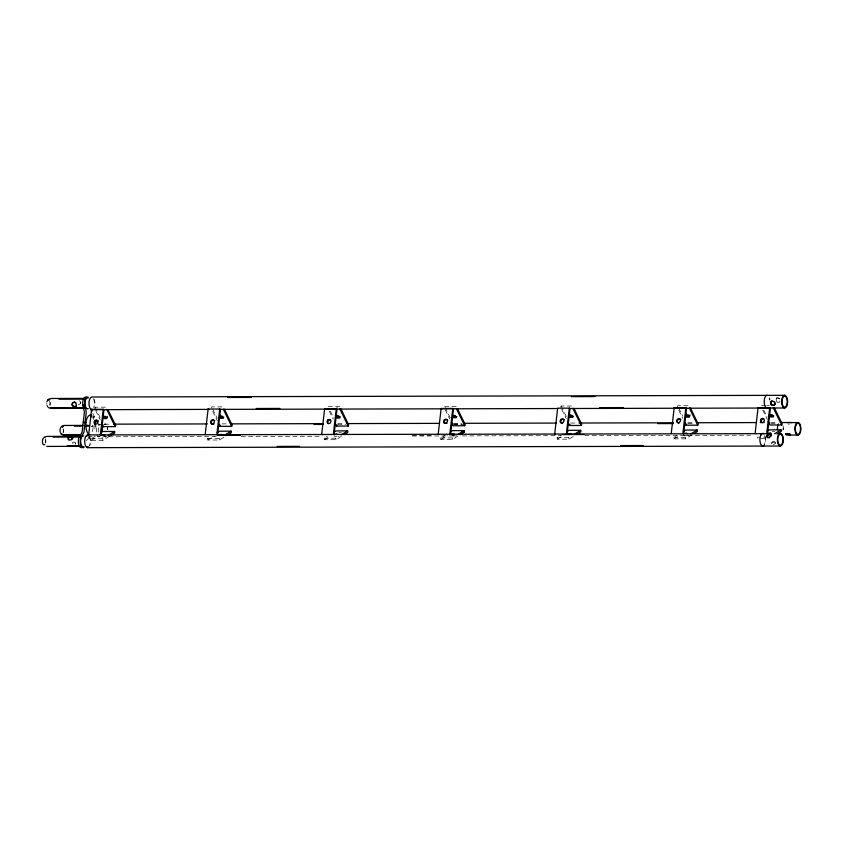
<?xml version="1.0" encoding="UTF-8"?>
<svg xmlns="http://www.w3.org/2000/svg" width="843" height="843" viewBox="0 0 843 843"><rect width="100%" height="100%" fill="white"/><g stroke="black" fill="none" stroke-linecap="round" stroke-linejoin="round"><path stroke-width="0.63" stroke-dasharray="4.21 3.16" d="M63.541 429.782L63.214 432.807M773.305 444.788L775.223 443.534L775.244 442.47L775.486 444.082L774.706 444.809M45.828 442.902L45.796 439.793M92.382 425.473L92.424 426.979L92.308 426.158M50.064 405.42L50.222 402.332M774.938 442.238L772.746 442.238L770.902 444.819L770.829 443.544L772.473 441.69L774.664 441.679L775.507 443.018M105.164 436.2L102.045 437.264M334.102 436.084L336.768 436.505M683.641 435.22L684.611 435.842L687.603 435.209M78.209 404.861L80.254 403.797L80.823 401.995L79.779 400.393M72.287 442.923L73.984 441.901L75.733 443.302L74.268 442.48L72.603 443.313M94.574 408.339L95.08 407.201L106.734 407.169L106.218 408.307M91.887 417.854L93.752 417.843L94.353 416.505L92.488 416.516L93.984 419.572M211.087 408.054L211.593 406.906L223.247 406.884L222.742 408.023M560.627 407.19L561.143 406.052L572.787 406.02L572.281 407.169M677.14 406.906L677.656 405.768L689.311 405.736L688.794 406.874M86.429 440.91L87.451 439.308L92.077 436.463L90.212 436.474L85.586 439.319M779.933 398.781L777.752 397.664L776.371 398.181L775.771 399.013L776.097 401.394M776.73 397.959L776.129 398.792L776.456 401.173L778.405 402.438L779.49 402.09L776.94 402.322M779.153 402.301L779.901 401.384M109.421 436.305L102.941 440.288L91.297 440.309L91.086 438.792L95.396 436.137M91.297 440.309L97.767 436.326M91.086 438.792L102.73 438.76L107.05 436.105M223.774 437.338L219.454 439.993L207.81 440.025L207.599 438.508L210.834 436.516M207.81 440.025L214.28 436.042M207.599 438.508L219.254 438.476L221.403 437.148M341.362 436.389L335.967 439.709L324.323 439.74L324.112 438.223L327.347 436.231M324.323 439.74L329.718 436.421M324.112 438.223L335.767 438.191L339.002 436.2M457.875 436.105L452.491 439.424L440.836 439.456L440.626 437.939L444.946 435.283M440.836 439.456L447.306 435.473M440.626 437.939L452.28 437.907L456.59 435.251M573.314 436.484L569.004 439.14L557.349 439.171L557.139 437.643L561.459 434.988M557.349 439.171L561.67 436.516M557.139 437.643L568.793 437.622L570.953 436.295M691.987 434.872L685.517 438.855L673.863 438.887L673.652 437.359L676.887 435.367M673.863 438.887L680.333 434.904M673.652 437.359L685.306 437.338L688.541 435.346M91.223 426.811L92.498 426.221M80.254 403.797L80.507 402.195L79.432 400.604M99 424.735L99.959 424.387M776.371 398.181L778.563 398.181L779.575 399.002M451.911 435.357L454.704 435.346L453.281 436.221L450.478 436.231M328.117 406.621L339.761 406.6L339.255 407.738L336.663 407.738M444.63 406.337L456.274 406.305M761.545 405.557L765.433 405.546M766.719 405.546L769.311 405.546M104.764 424.187L111.35 424.166M221.909 423.892L228.485 423.881M337.727 423.607L344.313 423.597M453.555 423.323L461.448 423.302M570.69 423.038L578.593 423.017M687.835 422.754L694.411 422.733M770.755 422.543L777.33 422.533M101.508 424.324L99.643 424.324A6.365 2.982 89.9 0 0 98.094 424.387M337.79 424.398L345.683 424.377M453.608 424.113L461.511 424.092M687.888 423.534L694.474 423.513M770.808 423.334L778.7 423.312M453.566 424.64L463.924 424.609M92.203 426.094L98.62 426.073M338.781 432.427L341.362 432.427M772.209 431.363L774.801 431.363M412.29 435.241L432.037 435.199M98.231 436.674L100.096 436.663M216.24 436.505L105.681 436.779A6.375 2.982 89.9 0 1 104.511 436.663M241.246 436.453L321.531 436.252M412.353 436.031L455.778 435.926M462.364 435.905L561.08 435.662M584.768 435.61L750.607 435.199M767.899 437.127L757.541 437.159L757.752 438.676L765.518 438.655M787.952 423.934L789.143 424.335M763.779 410.141L767.13 417M762.704 410.13L767.183 419.287M678.773 408.054L682.682 416.063M678.815 410.341L682.735 418.349M561.143 406.052L566.728 417.485M561.744 409.477L566.211 418.634M445.188 407.485L450.215 417.78M445.23 409.761L449.698 418.918M330.351 411.205L333.702 418.065M329.276 411.194L333.185 419.203M212.721 409.203L217.188 418.349M212.763 411.479L217.231 420.636M95.08 407.201L100.117 417.496M95.691 410.625L100.159 419.772M92.867 413.449L95.354 418.549M75.47 442.765L75.691 444.324M685.306 437.338L685.517 438.855M568.793 437.622L569.004 439.14M452.28 437.907L452.491 439.424M335.767 438.191L335.967 439.709M219.254 438.476L219.454 439.993M102.73 438.76L102.941 440.288M764.633 435.631A5.574 2.613 89.9 0 1 763.884 444.767M765.56 437.106A6.375 2.982 89.9 0 1 764.032 445.494M103.668 425.03A6.375 2.982 89.9 0 1 105.933 424.303M107.461 427.601A5.574 2.613 89.9 0 1 107.809 429.645M782.978 425.536A6.375 2.982 89.9 0 1 782.831 432.607M783.01 427.991A5.574 2.613 89.9 0 1 782.968 430.162M92.393 415.894A10.011 4.689 89.9 0 1 93.752 417.843M95.206 424.872A10.011 4.689 89.9 0 1 93.91 432.006M98.346 432.006A5.437 2.55 89.9 0 1 100.085 425.262M99.769 436.611A6.365 2.982 89.9 0 1 96.871 435.083M93.204 427.475A10.011 4.689 89.9 0 1 89.969 434.682M96.481 432.006A5.437 2.55 89.9 0 1 97.093 426.727M98.22 425.272A5.437 2.55 89.9 0 1 99.537 425.22M46.829 404.419A3.488 1.633 89.9 0 1 46.765 403.07M49.663 401.289A3.488 1.633 89.9 0 1 49.821 405.146M94.29 399.382A6.375 2.982 89.9 0 1 94.585 406.431M93.194 398.57A5.469 2.561 89.9 0 1 93.573 407.622M89.695 436.716A6.375 2.982 89.9 0 1 89.79 445.726M88.578 436.116A5.574 2.613 89.9 0 1 90.243 441.205A5.574 2.613 89.9 0 1 88.684 446.421M45.185 438.908A3.488 1.633 89.9 0 1 45.237 443.829M769.49 397.717A6.375 2.982 89.9 0 1 770.038 399.93M769.206 398.212A5.574 2.613 89.9 0 1 769.68 400.151M63.056 428.592A3.488 1.633 89.9 0 1 62.993 432.459M104.764 424.018A6.375 2.982 89.9 0 1 105.923 424.113M105.723 436.6A6.375 2.982 89.9 0 1 104.553 436.505M107.419 427.454A5.469 2.561 89.9 0 1 107.767 429.456"/><path stroke-width="1.26" d="M103.447 415.241L103.394 416.337L106.144 417.886L107.314 417.433L107.356 416.326M219.96 414.946L221.035 417.148L223.827 417.148M336.473 414.661L337.548 416.863L340.351 416.853M569.499 414.092L570.574 416.294L573.377 416.284M686.012 413.808L687.087 416.01L688.71 416.463L689.89 415.999L689.932 414.893M88.673 434.935L91.602 409.329L103.246 409.298L103.974 409.677L101.044 435.283L100.328 434.904L103.246 409.298M205.186 434.651L208.116 409.045L219.76 409.013L220.487 409.392L217.557 434.999L216.841 434.619L219.76 409.013M336.283 408.729L333.354 434.335L334.07 434.714L337 409.108L336.283 408.729L324.629 408.76L321.699 434.356L322.426 434.746M452.796 408.444L449.867 434.05L450.584 434.43L453.513 408.823L452.796 408.444L441.142 408.465L438.212 434.071L438.94 434.451M569.31 408.16L566.38 433.755L567.097 434.145L570.026 408.539L569.31 408.16L557.655 408.181L554.726 433.787L555.453 434.166M671.239 433.502L674.168 407.896L685.823 407.864L686.539 408.254L683.62 433.85L682.893 433.471L685.823 407.864M87.556 434.935L767.509 433.65L770.428 408.044L758.057 407.696L755.138 433.302L755.855 433.681M766.782 433.27L769.712 407.664M770.976 401.963L771.303 404.345L773.558 405.42L775.107 404.334L774.78 401.953M771.429 435.82L771.176 434.577L770.26 434.482L767.035 435.831L767.583 437.686L769.796 437.665M100.728 435.568L102.161 434.693L104.827 435.125M337.853 434.545L336.884 433.934L333.891 434.556M454.366 434.261L453.397 433.65L450.404 434.271M687.393 433.692L686.423 433.07L683.431 433.702M771.282 433.481L770.312 432.87L767.32 433.492M87.672 426.158L85.059 426.115M101.834 423.207L103.51 426.642L115.164 426.611L115.681 425.473L107.851 409.456M224.364 409.171L232.194 425.178L231.677 426.326L220.023 426.347L220.539 425.209M340.878 408.887L348.707 424.893L348.191 426.042L336.536 426.063L337.052 424.925M451.374 422.343L453.06 425.778L464.704 425.747L465.22 424.609L457.391 408.602M573.914 408.307L581.733 424.324L581.217 425.462L569.573 425.494L570.079 424.356M690.428 408.023L698.246 424.04L697.73 425.178L686.086 425.209L686.592 424.071M768.3 421.574L769.975 424.998L781.63 424.977L782.135 423.829L774.317 407.822M72.804 402.764L72.203 404.587L73.278 406.178L75.153 406.737M760.692 435.304L761.64 433.871M71.75 439.772L72.772 438.36C73.341 436.116 69.126 437.159 68.346 438.371L68.525 439.783M771.745 401.036L770.618 402.185L770.945 404.566L771.956 405.388L774.148 405.388L774.749 404.556L774.422 402.174L772.483 400.91L771.387 401.257M100.791 432.817L102.951 431.49L114.606 431.458L114.806 432.975L110.496 435.641M108.125 435.441L114.606 431.458M217.304 432.533L219.465 431.205L231.119 431.173L231.33 432.691L227.009 435.346M224.649 435.157L231.119 431.173M333.817 432.248L335.978 430.921L347.632 430.889L347.843 432.406L344.608 434.398M341.162 434.872L347.632 430.889M450.341 431.953L452.491 430.625L464.145 430.604L464.356 432.122L460.036 434.777M457.675 434.588L464.145 430.604M566.854 431.669L569.004 430.341L580.658 430.32L580.869 431.837L576.549 434.493M574.188 434.303L580.658 430.32M683.367 431.384L685.528 430.056L697.172 430.025L697.382 431.553L694.147 433.544M690.702 434.008L697.172 430.025M767.256 431.184L769.417 429.856L781.061 429.825L781.271 431.342L776.961 433.997M774.591 433.808L781.061 429.825M75.775 406.516L76.313 404.777L75.585 402.975L74.121 402.153M76.407 406.168L74.774 406.969L73.267 406.516L71.887 404.788L72.456 402.986L74.5 401.921L75.965 402.901M96.934 420.32L95.459 420.963L94.701 422.501L95.101 424.04M213.448 420.035L211.972 420.678L211.214 422.217L211.625 423.755L212.952 424.387M329.961 419.751L328.485 420.394L327.727 421.932L328.138 423.471M446.474 419.466L444.999 420.099L444.24 421.648L444.651 423.186M562.987 419.182L561.512 419.814L560.764 421.363L561.164 422.891L562.492 423.534M679.5 418.887L678.025 419.529L677.277 421.068L677.677 422.606M678.288 422.859L679.753 422.217L680.512 420.678L680.111 419.14M763.389 418.686L761.914 419.329L761.166 420.868L761.566 422.406M219.443 416.094L222.246 416.084L223.321 418.286L220.518 418.286L219.401 417.19M456.864 416.568L455.684 417.032L452.944 415.483M773.779 415.789L772.599 416.252L769.859 414.703M61.36 426.41L63.952 425.462L82.93 425.409M47.861 399.561L51.307 398.476L84.648 398.391M220.044 435.273L221.467 434.398L217.378 434.84L218.348 435.462M566.918 433.987L571.017 433.534L569.583 434.419L566.791 434.419M63.13 426.432L61.402 426.979A3.488 1.633 89.9 0 0 60.801 427.443M47.935 400.109L49.632 399.582M74.584 445.852L71.455 445.863M797.446 422.48A6.375 2.982 89.9 0 0 795.349 432.069A6.375 2.982 89.9 0 0 800.313 432.564A6.375 2.982 89.9 0 0 798.606 422.596L781.124 422.522M88.937 425.641L87.756 425.409L89.369 426.231M788.079 422.501L787.204 422.628M789.311 435.104L790.481 435.041L786.909 433.892L785.55 434.451L786.677 435.051L798.353 435.083M784.97 395.325A6.375 2.982 89.9 0 0 781.777 403.418L782.315 405.62A6.375 2.982 89.9 0 0 787.267 404.735A6.375 2.982 89.9 0 0 784.97 395.325L92.287 397.021A6.375 2.982 89.9 0 0 88.989 403.892A6.375 2.982 89.9 0 0 92.804 409.477M227.821 397.474L251.509 397.411M571.343 396.631L595.032 396.568M58.968 399.161L84.616 399.097M50.833 407.727L84.174 407.643M84.142 408.349L50.801 408.434L48.188 407.496M256.209 408.497L279.897 408.434M599.731 407.654L623.42 407.591M91.645 409.687L208.79 409.392L208.116 409.045M219.317 409.371L557.571 408.539M569.415 408.507L784.327 407.98M113.974 424.155L207.431 423.934M211.372 423.924L214.006 423.913M231.119 423.871L323.248 423.65M346.937 423.586L439.077 423.365M444.335 423.344L446.969 423.344M464.082 423.302L556.211 423.07M579.91 423.017L673.357 422.786M697.045 422.733L756.276 422.585M760.217 422.575L764.169 422.564M314.091 424.45L323.312 424.429M657.614 423.607L673.409 423.565M85.47 425.409L87.999 425.399M74.532 426.136L82.424 426.115M461.764 432.132L464.356 432.122M80.443 434.619L63.868 434.598M79.895 435.325L64.7 435.357L61.233 434.366M219.191 435.409L240.244 435.357M562.713 434.566L583.767 434.514M80.001 436.316L46.66 436.4L44.005 437.359L44.742 437.633M53.077 437.096L80.011 437.032M67.282 445.662L80.096 445.631M46.765 446.421L80.106 446.337M277.221 446.421L299.592 446.368M620.743 445.578L643.114 445.526M87.693 447.675L780.407 446.031M788.395 422.501L791.598 422.617M790.197 434.314L785.634 433.681M680.828 419.529L678.784 418.507L677.308 419.15L676.55 420.689L676.961 422.227L679.005 423.239M564.315 419.814L562.27 418.792L560.795 419.435L560.037 420.973L560.437 422.512L561.765 423.144L563.24 422.512L563.999 420.963L563.598 419.435M447.802 420.099L445.757 419.087L444.282 419.719L443.523 421.268L443.924 422.796L445.252 423.439L446.727 422.796L447.485 421.258L447.085 419.719M214.775 420.668L212.721 419.656L211.256 420.299L210.497 421.837L210.898 423.376L212.225 424.008L213.701 423.365L214.459 421.827L214.048 420.288M98.262 420.952L96.207 419.94L94.732 420.583L93.984 422.122L94.384 423.66L95.712 424.292L97.187 423.65L97.946 422.111L97.535 420.573M758.057 407.696L758.784 408.075M674.168 407.896L674.895 408.275M441.142 408.465L441.858 408.855M324.629 408.76L325.345 409.14M91.602 409.329L92.319 409.709M85.954 422.649L83.246 422.206L84.089 422.649M789.438 433.671L790.27 434.219M48.599 399.424L49.305 399.909M62.097 426.474L62.772 427.127M773.242 407.812L781.63 424.977M689.353 408.023L697.73 425.178M684.411 421.774L686.086 425.209M572.84 408.307L581.217 425.462M567.897 422.058L569.573 425.494M456.326 408.592L464.704 425.747M339.813 408.876L348.191 426.042M334.861 422.638L336.536 426.063M223.3 409.161L231.677 426.326M218.906 424.061L220.023 426.347M106.776 409.456L115.164 426.611M90.875 409.371L91.866 411.416M96.344 420.583L97.841 423.639M764.064 445.536A6.375 2.982 89.9 0 1 759.87 439.835A6.375 2.982 89.9 0 1 763.937 433.776M102.266 431.437A6.375 2.982 89.9 0 1 102.814 426.695M777.467 429.772A6.375 2.982 89.9 0 1 778.015 425.041M88.631 434.219A10.011 4.689 89.9 0 1 86.06 421.816A10.011 4.689 89.9 0 1 91.624 415.336M95.017 422.29A10.011 4.689 89.9 0 1 95.206 424.872M89.758 415.346A10.011 4.689 89.9 0 1 91.255 416.769M88.241 397.179A6.365 2.982 89.9 0 0 84.922 400.277A6.365 2.982 89.9 0 0 85.48 407.938L86.249 412.227L83.963 432.185L82.361 435.22A6.365 2.982 89.9 0 0 80.338 443.091A6.365 2.982 89.9 0 0 84.037 447.443M88.252 408.581A5.437 2.55 89.9 0 1 84.985 403.46A5.437 2.55 89.9 0 1 88.146 398.075M86.376 397.19A6.365 2.982 89.9 0 0 83.057 400.288A6.365 2.982 89.9 0 0 83.615 407.938L84.384 412.227L82.098 432.185L80.496 435.22A6.365 2.982 89.9 0 0 78.473 443.091A6.365 2.982 89.9 0 0 82.171 447.443M83.91 407.274A5.437 2.55 89.9 0 1 83.225 404.861M83.91 446.558A5.437 2.55 89.9 0 1 80.643 441.426A5.437 2.55 89.9 0 1 83.805 436.042M47.608 406.505A3.488 1.633 89.9 0 1 47.124 405.631M46.955 401.774A3.488 1.633 89.9 0 1 47.366 400.731M88.831 447.148A6.375 2.982 89.9 0 1 84.648 441.426A6.375 2.982 89.9 0 1 88.705 435.378M86.576 436.2A5.574 2.613 89.9 0 1 87.567 435.736M87.693 446.885A5.574 2.613 89.9 0 1 86.681 446.505M44.711 444.609A3.488 1.633 89.9 0 1 42.561 442.807A3.488 1.633 89.9 0 1 43.393 438.223M766.845 408.023A6.375 2.982 89.9 0 1 764.201 400.983A6.375 2.982 89.9 0 1 767.488 395.367M61.929 433.86A3.488 1.633 89.9 0 1 60.707 433.239M60.275 432.238A3.488 1.633 89.9 0 1 60.338 428.37M102.298 431.31A6.375 2.982 89.9 0 1 102.814 426.569M766.761 435.283L766.74 436.358L768.331 437.433L770.544 436.347L771.345 434.545L768.7 434.019L766.761 435.283M102.93 416.379L104.005 418.581L106.808 418.571L105.733 416.368L102.93 416.379M335.957 415.799L337.031 418.002L339.834 418.002L338.76 415.799L335.957 415.799M452.47 415.515L453.545 417.717L456.348 417.706L455.273 415.515L452.47 415.515M568.983 415.23L570.058 417.433L572.861 417.422L571.786 415.23L568.983 415.23M685.496 414.946L686.571 417.148L689.374 417.137L688.299 414.935L685.496 414.946M769.396 414.735L770.47 416.937L773.263 416.937L772.188 414.735L769.396 414.735M72.572 436.832L71.423 439.393L69.769 440.215L68.294 439.393L68.104 437.875L69.442 436.843L72.572 436.832M783.115 441.964L782.494 444.061A6.375 2.982 89.9 0 1 777.604 442.227A6.375 2.982 89.9 0 1 780.249 433.291A6.375 2.982 89.9 0 1 783.115 441.964M327.769 420.004L327.01 421.553L327.411 423.091L328.738 423.723L330.214 423.081L330.972 421.542L330.561 420.004L329.234 419.371L327.769 420.004M761.197 418.939L760.439 420.488L760.85 422.027L762.177 422.659L763.653 422.016L764.401 420.478L764 418.939L762.673 418.307L761.197 418.939M778.69 435.315A5.574 2.613 89.9 0 0 779.396 444.862A5.574 2.613 89.9 0 0 782.915 438.813A5.574 2.613 89.9 0 0 778.69 435.315M796.013 424.914A5.574 2.613 89.9 0 0 797.278 434.198A5.574 2.613 89.9 0 0 800.407 427.232A5.574 2.613 89.9 0 0 796.013 424.914M782.536 398.339A5.574 2.613 89.9 0 0 784.359 407.201A5.574 2.613 89.9 0 0 787.035 399.424A5.574 2.613 89.9 0 0 782.536 398.339"/></g></svg>
